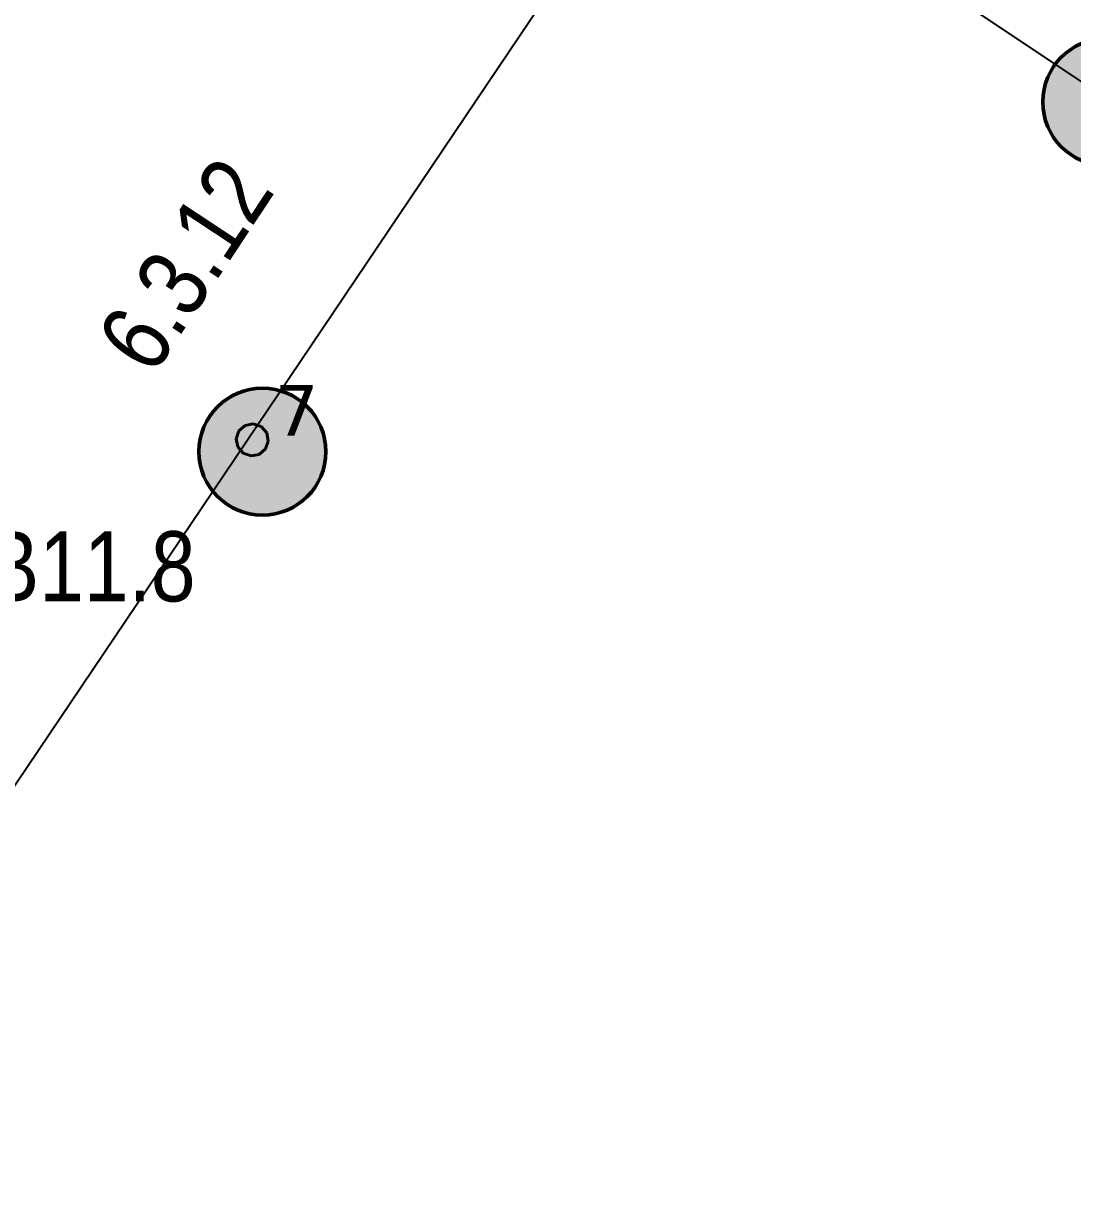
# Model space of a CAD drawing. Header units: millimetres. Extents: x -243740 to 150609, y -473655 to -165121.
# Drawn here: x 100069 to 103809, y -317781 to -313636 of the extents above; entities that cross this region are included whole.
import ezdxf
from ezdxf.enums import TextEntityAlignment as Align

# ---------------------------------------------------------------- set-up
doc = ezdxf.new("R2010")
doc.units = ezdxf.units.MM
doc.layers.add('_Гр.ЩД-1В.5.3.I4.7', color=6, linetype='Continuous')
for name, color, linetype, lineweight in [('_освещение_dali', 3, 'Continuous', 50), ('DLX_FL2_LUM 5', 5, 'Continuous', 40), ('Освещение', 5, 'Continuous', 30)]:
    doc.layers.add(name, color=color, linetype=linetype, lineweight=lineweight)
doc.styles.add('Arial Narrow_6', font='ARIALN.TTF', dxfattribs={"height": 193.245432})
doc.styles.get("Standard").update_dxf_attribs({"font": 'ARIALN.TTF'})
doc.styles.add('TableTextStyle', font='')
doc.styles.get('TableTextStyle').set_extended_font_data('VERDANA.TTF')
doc.linetypes.add('Truba', pattern='A,3e-05,[4,MSH_7,S=1,R=0,X=0,Y=0],-3.022072', length=3.022102)

# ---------------------------------------------------------------- blocks, each defined once
blk = doc.blocks.new('A$Caabd1818')
at = {"layer": 'DLX_FL2_LUM 5'}
for points in [[(96867.5, 82432.3, -2997), (96889.9, 82451.8, -2997)], [(96889.9, 82451.8, -2997), (96867.5, 82432.3, -2997)], [(96889.9, 82451.8, -2997), (96867.5, 82432.3, -2997)], [(96867.5, 82432.3, -2997), (96889.9, 82451.8, -2997)], [(96889.9, 82451.8, -2997), (96919.2, 82457.5, -2997)], [(96919.2, 82457.5, -2997), (96889.9, 82451.8, -2997)], [(96919.2, 82457.5, -2997), (96889.9, 82451.8, -2997)], [(96889.9, 82451.8, -2997), (96919.2, 82457.5, -2997)], [(96889.9, 82451.8, -2997), (96889.9, 82451.8, -2997)], [(96889.9, 82451.8, -2997), (96889.9, 82451.8, -2997)], [(96919.2, 82457.5, -2997), (96919.2, 82457.5, -2997)], [(96919.2, 82457.5, -2997), (96947.3, 82447.8, -2997)], [(96947.3, 82447.8, -2997), (96919.2, 82457.5, -2997)], [(96919.2, 82457.5, -2997), (96919.2, 82457.5, -2997)], [(96947.3, 82447.8, -2997), (96919.2, 82457.5, -2997)], [(96919.2, 82457.5, -2997), (96947.3, 82447.8, -2997)], [(96947.3, 82447.8, -2997), (96947.3, 82447.8, -2997)], [(96947.3, 82447.8, -2997), (96966.8, 82425.3, -2997)], [(96966.8, 82425.3, -2997), (96947.3, 82447.8, -2997)], [(96947.3, 82447.8, -2997), (96947.3, 82447.8, -2997)], [(96966.8, 82425.3, -2997), (96947.3, 82447.8, -2997)], [(96947.3, 82447.8, -2997), (96966.8, 82425.3, -2997)], [(96857.8, 82404.1, -2997), (96867.5, 82432.3, -2997)], [(96867.5, 82432.3, -2997), (96857.8, 82404.1, -2997)], [(96867.5, 82432.3, -2997), (96857.8, 82404.1, -2997)], [(96857.8, 82404.1, -2997), (96867.5, 82432.3, -2997)], [(96863.5, 82374.9, -2997), (96857.8, 82404.1, -2997)], [(96857.8, 82404.1, -2997), (96857.8, 82404.1, -2997)], [(96857.8, 82404.1, -2997), (96863.5, 82374.9, -2997)], [(96857.8, 82404.1, -2997), (96857.8, 82404.1, -2997)], [(96857.8, 82404.1, -2997), (96863.5, 82374.9, -2997)], [(96863.5, 82374.9, -2997), (96857.8, 82404.1, -2997)], [(96867.5, 82432.3, -2997), (96867.5, 82432.3, -2997)], [(96867.5, 82432.3, -2997), (96867.5, 82432.3, -2997)], [(96972.5, 82396.1, -2997), (96962.8, 82368, -2997)], [(96962.8, 82368, -2997), (96972.5, 82396.1, -2997)], [(96962.8, 82368, -2997), (96972.5, 82396.1, -2997)], [(96972.5, 82396.1, -2997), (96962.8, 82368, -2997)], [(96966.8, 82425.3, -2997), (96966.8, 82425.3, -2997)], [(96966.8, 82425.3, -2997), (96972.5, 82396.1, -2997)], [(96972.5, 82396.1, -2997), (96966.8, 82425.3, -2997)], [(96966.8, 82425.3, -2997), (96966.8, 82425.3, -2997)], [(96972.5, 82396.1, -2997), (96966.8, 82425.3, -2997)], [(96966.8, 82425.3, -2997), (96972.5, 82396.1, -2997)], [(96972.5, 82396.1, -2997), (96972.5, 82396.1, -2997)], [(96972.5, 82396.1, -2997), (96972.5, 82396.1, -2997)], [(96883, 82352.5, -2997), (96863.5, 82374.9, -2997)], [(96863.5, 82374.9, -2997), (96863.5, 82374.9, -2997)], [(96863.5, 82374.9, -2997), (96883, 82352.5, -2997)], [(96863.5, 82374.9, -2997), (96863.5, 82374.9, -2997)], [(96863.5, 82374.9, -2997), (96883, 82352.5, -2997)], [(96883, 82352.5, -2997), (96863.5, 82374.9, -2997)], [(96962.8, 82368, -2997), (96940.4, 82348.4, -2997)], [(96940.4, 82348.4, -2997), (96962.8, 82368, -2997)], [(96940.4, 82348.4, -2997), (96962.8, 82368, -2997)], [(96962.8, 82368, -2997), (96940.4, 82348.4, -2997)], [(96962.8, 82368, -2997), (96962.8, 82368, -2997)], [(96962.8, 82368, -2997), (96962.8, 82368, -2997)], [(96911.1, 82342.8, -2997), (96883, 82352.5, -2997)], [(96883, 82352.5, -2997), (96883, 82352.5, -2997)], [(96883, 82352.5, -2997), (96911.1, 82342.8, -2997)], [(96883, 82352.5, -2997), (96883, 82352.5, -2997)], [(96883, 82352.5, -2997), (96911.1, 82342.8, -2997)], [(96911.1, 82342.8, -2997), (96883, 82352.5, -2997)], [(96940.4, 82348.4, -2997), (96911.1, 82342.8, -2997)], [(96911.1, 82342.8, -2997), (96940.4, 82348.4, -2997)], [(96911.1, 82342.8, -2997), (96940.4, 82348.4, -2997)], [(96940.4, 82348.4, -2997), (96911.1, 82342.8, -2997)], [(96911.1, 82342.8, -2997), (96911.1, 82342.8, -2997)], [(96911.1, 82342.8, -2997), (96911.1, 82342.8, -2997)], [(96940.4, 82348.4, -2997), (96940.4, 82348.4, -2997)], [(96940.4, 82348.4, -2997), (96940.4, 82348.4, -2997)]]:
    blk.add_polyline3d(points, dxfattribs=at)
at = {"layer": 'Освещение', "lineweight": 40, "style": 'Arial Narrow_6'}
blk.add_text('В11.8', height=250, dxfattribs=at).set_placement((95965, 81824.2))
blk = doc.blocks.new('A$Cab2378fa')
at = {"lineweight": 25, "true_color": 0xfff5f5}
h = blk.add_hatch(color=7, dxfattribs=at)
h.dxf.hatch_style = 1
h.paths.add_polyline_path([(0, 0), (-141.6, -170.3, 0.174923), (3, -222.4, 0.197808), (162.3, -156.8)])
h.paths.add_polyline_path([(-163.2, 157.6), (0, 0), (147.8, 177.8, 0.175398), (3, 230.2, 0.209014)])
at = {"lineweight": 25}
h = blk.add_hatch(color=0, dxfattribs=at)
h.paths.add_polyline_path([(162.3, -156.8, 0.442338), (147.8, 177.8), (0, 0)])
h.paths.add_polyline_path([(-141.6, -170.3), (0, 0), (-163.2, 157.6, 0.430096)])
blk.add_circle((3, 3.9), 226.3)

msp = doc.modelspace()

# ---------------------------------------------------------------- linework, layer by layer
at = {"layer": '_Гр.ЩД-1В.5.3.I4.7', "ltscale": 100}
msp.add_lwpolyline([(110620.9, -307526.2), (105578, -315002.6), (102382.6, -312871.3), (92209.8, -327982.2), (99837.9, -333115.4), (98755.9, -334717.5), (91139.6, -329573.4), (90068.9, -331156.6), (97693.6, -336298.2), (97170.1, -337088.3), (89161.9, -331686.6), (79471.4, -345952.4)], dxfattribs=at)

# ---------------------------------------------------------------- block references
at = {"layer": '_освещение_dali', "color": 1, "ltscale": 100}
msp.add_blockref('A$Cab2378fa', (103925.4, -313920.9, -2997), dxfattribs=at)
at = {"layer": '_освещение_dali', "color": 5, "ltscale": 100}
msp.add_blockref('A$Cab2378fa', (100918.3, -315167.5, -2997), dxfattribs=at)
at = {"layer": 'Defpoints', "linetype": 'Truba', "ltscale": 100}
msp.add_blockref('A$Caabd1818', (3969.7, -397521.8), dxfattribs=at)

# ---------------------------------------------------------------- texts
at = {"layer": '_Гр.ЩД-1В.5.3.I4.7', "ltscale": 100}
msp.add_text('6.3.12', height=250, rotation=56.5225, dxfattribs=at).set_placement((100812.5, -314607.4), align=Align.BOTTOM_CENTER)
at = {"layer": '_освещение_dali', "color": 231, "true_color": 0xf99fb5, "style": 'TableTextStyle'}
msp.add_text('7', height=180, dxfattribs=at).set_placement((100964.6, -315106.1, -2997))

doc.saveas('drawing.dxf')
